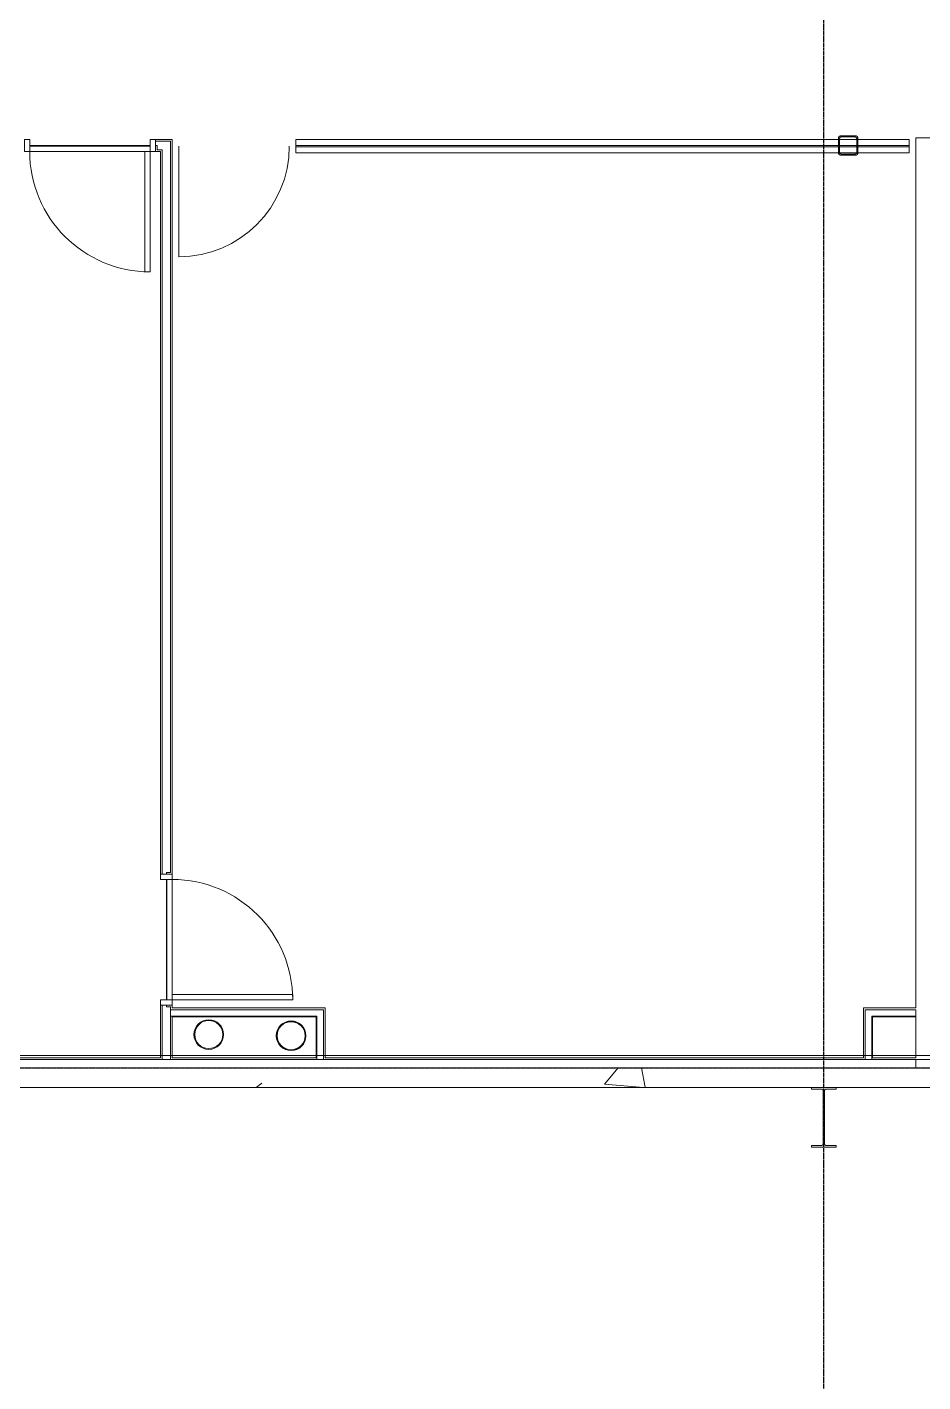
# Model space of a CAD drawing. Header units: millimetres. Extents: x -677815 to 476396, y -125373 to 39000.
# Drawn here: x 245001 to 251845, y -2398 to 7950 of the extents above; entities that cross this region are included whole.
import ezdxf

# ---------------------------------------------------------------- set-up
doc = ezdxf.new("R2010")
doc.units = ezdxf.units.MM
doc.linetypes.add('Xref building Toll$0$Grid Line', pattern=[22.225, 12.7, -3.175, 3.175, -3.175])
for name, color, linetype, lineweight in [('AM_BOR', 4, 'Continuous', 25), ('Xref building Toll$0$A-DOOR', 31, 'Continuous', 9), ('Xref building Toll$0$A-DOOR-HDLN', 31, 'Continuous', 9), ('Xref building Toll$0$A-FLOR', 192, 'Continuous', 25), ('Xref building Toll$0$A-GLAZ-CURT', 52, 'Continuous', 9), ('Xref building Toll$0$A-GLAZ-CWMG', 51, 'Continuous', 9), ('Xref building Toll$0$A-WALL', 113, 'Continuous', 9), ('Xref building Toll$0$A-WALL-PATT', 111, 'Continuous', 9), ('Xref building Toll$0$P-PIPE', 3, 'Continuous', 9), ('Xref building Toll$0$S-COLS', 52, 'Continuous', 9)]:
    doc.layers.add(name, color=color, linetype=linetype, lineweight=lineweight)
doc.layers.add('Xref building Toll$0$S-GRID', color=8, linetype='Continuous')

# ---------------------------------------------------------------- blocks, each defined once
blk = doc.blocks.new('Xref building Toll$0$Toll Grids')
at = {"layer": 'Xref building Toll$0$S-GRID', "linetype": 'Xref building Toll$0$Grid Line'}
for p, q in [((251088, -125373.3), (251088, 36031.5)), ((-9195.8, 0), (280997.7, 0))]:
    blk.add_line(p, q, dxfattribs=at)
blk = doc.blocks.new('Xref building Toll$0$_SBA 1SWING SPDoor 01a - 920W x 2700H AD-1991720-MASTER GROUND FLOOR')
at = {"layer": 'Xref building Toll$0$A-DOOR'}
for p, q in [((460, 965), (420, 965)), ((420, 45), (420, 965)), ((460, 965), (460, 45)), ((-500, 45), (-500, 45)), ((-500, 45), (-500, -45)), ((-500, 45), (-460, 45)), ((-500, 45), (-460, 45)), ((-500, -45), (-500, 45)), ((-460, -45), (-460, 45)), ((-460, 45), (-460, 45)), ((-460, 45), (-460, -45)), ((460, 45), (420, 45)), ((460, 45), (460, -45)), ((500, 45), (460, 45)), ((460, 45), (460, 45)), ((460, 45), (500, 45)), ((460, -45), (460, 45)), ((500, -45), (500, 45)), ((500, 45), (500, 45)), ((500, 45), (500, -45)), ((-460, -45), (-500, -45)), ((-500, -45), (-500, -45)), ((-460, -45), (-500, -45)), ((-460, -45), (-460, -45)), ((460, -45), (500, -45)), ((460, -45), (460, -45)), ((500, -45), (460, -45)), ((500, -45), (500, -45))]:
    blk.add_line(p, q, dxfattribs=at)
blk.add_arc((460, 45), 920, 90, 180, dxfattribs=at)
at = {"layer": 'Xref building Toll$0$A-DOOR-HDLN'}
blk.add_line((-460, 45), (460, 45), dxfattribs=at)
blk = doc.blocks.new('Xref building Toll$0$DWP_Downpipe - 225mm-1378646-MASTER GROUND FLOOR')
at = {"layer": 'Xref building Toll$0$P-PIPE'}
for radius, start, end in [(113, 0, 180), (112, 0, 180), (107, 0, 180), (108, 360, 180), (113, 180, 360), (112, 180, 0), (107, 180, 360), (108, 180, 360)]:
    blk.add_arc((-34, -236), radius, start, end, dxfattribs=at)
blk = doc.blocks.new('Xref building Toll$0$Beca-34-S-SHS-Col_AU_NZ - 150x9_0 SHS-V250-MASTER GROUND FLOOR')
at = {"layer": 'Xref building Toll$0$S-COLS'}
for p, q in [((-75, 52.5), (-75, -52.5)), ((-66, -52.5), (-66, 52.5)), ((52.5, 75), (-52.5, 75)), ((-52.5, 66), (52.5, 66)), ((66, 52.5), (66, -52.5)), ((75, -52.5), (75, 52.5)), ((52.5, -66), (-52.5, -66)), ((-52.5, -75), (52.5, -75))]:
    blk.add_line(p, q, dxfattribs=at)
for centre, radius, start, end in [((-52.5, 52.5), 22.5, 90, 180), ((-52.5, 52.5), 13.5, 90, 180), ((52.5, 52.5), 22.5, 360, 90), ((52.5, 52.5), 13.5, 0, 90), ((-52.5, -52.5), 22.5, 180, 270), ((-52.5, -52.5), 13.5, 180, 270), ((52.5, -52.5), 22.5, 270, 0), ((52.5, -52.5), 13.5, 270, 0)]:
    blk.add_arc(centre, radius, start, end, dxfattribs=at)
blk = doc.blocks.new('Xref building Toll$0$UB-Universal Beam-Column - C1_5_460UB67-1338434-MASTER GROUND FLOOR')
at = {"layer": 'Xref building Toll$0$S-COLS', "lineweight": 18}
for p, q in [((95, 227), (-95, 227)), ((-95, 227), (-95, 214.3)), ((-95, 214.3), (-15.65, 214.3)), ((15.65, 214.3), (95, 214.3)), ((95, 214.3), (95, 227)), ((-4.25, 202.9), (-4.25, -202.9)), ((4.25, -202.9), (4.25, 202.9)), ((-15.65, -214.3), (-95, -214.3)), ((-95, -214.3), (-95, -227)), ((-95, -227), (95, -227)), ((95, -214.3), (15.65, -214.3)), ((95, -227), (95, -214.3))]:
    blk.add_line(p, q, dxfattribs=at)
at = {"layer": 'Xref building Toll$0$S-COLS'}
for p, q in [((-95, 227), (-95, 227)), ((-95, 214.3), (-95, 214.3)), ((95, 227), (95, 227)), ((95, 214.3), (95, 214.3)), ((-95, -214.3), (-95, -214.3)), ((-95, -227), (-95, -227)), ((95, -214.3), (95, -214.3)), ((95, -227), (95, -227))]:
    blk.add_line(p, q, dxfattribs=at)
at = {"layer": 'Xref building Toll$0$S-COLS', "lineweight": 18}
for centre, start, end in [((-15.65, 202.9), 0, 90), ((15.65, 202.9), 90, 180), ((-15.65, -202.9), 270, 0), ((15.65, -202.9), 180, 270)]:
    blk.add_arc(centre, 11.4, start, end, dxfattribs=at)
blk = doc.blocks.new('Xref building Toll$0$System Panel - _SBA Glazing Office-2119345-MASTER GROUND FLOOR')
at = {"layer": 'Xref building Toll$0$A-GLAZ-CURT'}
for p, q in [((2342.5, 5), (-2342.5, 5)), ((-2342.5, 5), (-2342.5, -5)), ((-2342.5, 5), (-2342.5, 5)), ((2342.5, -5), (2342.5, 5)), ((2342.5, 5), (2342.5, 5)), ((-2342.5, -5), (2342.5, -5)), ((-2342.5, -5), (-2342.5, -5)), ((2342.5, -5), (2342.5, -5))]:
    blk.add_line(p, q, dxfattribs=at)
blk = doc.blocks.new('Xref building Toll$0$Rectangular Mullion - _SBA 50 x 100mm Office-2119343-MASTER GROUND FLOOR')
at = {"layer": 'Xref building Toll$0$A-GLAZ-CWMG'}
for p, q in [((255055, 147104), (255055, 147004)), ((255055, 147004), (255055, 147104)), ((255055, 147104), (255055, 147104)), ((259740, 147104), (255055, 147104)), ((255055, 147104), (259740, 147104)), ((259740, 147104), (259740, 147104)), ((259740, 147104), (259740, 147004)), ((259740, 147004), (259740, 147104)), ((255055, 147004), (255055, 147004)), ((255055, 147004), (259740, 147004)), ((255055, 147004), (259740, 147004)), ((259740, 147004), (259740, 147004))]:
    blk.add_line(p, q, dxfattribs=at)
blk = doc.blocks.new('Xref building Toll$0$DOOR_CWall_SGlass 01 - DOOR_CWall_SGlass 01-2171239-MASTER GROUND FLOOR')
at = {"layer": 'Xref building Toll$0$A-DOOR'}
blk.add_line((-422.5, 0), (-422.5, -845), dxfattribs=at)
blk.add_arc((-422.5, 0), 845, 270, 0, dxfattribs=at)
blk = doc.blocks.new('Xref building Toll$0$_SBA 1SWING SPDoor 01a - 920W x 2700H AD-2240342-MASTER GROUND FLOOR')
at = {"layer": 'Xref building Toll$0$A-DOOR'}
for p, q in [((-500, -45), (-500, 45)), ((-460, 45), (-500, 45)), ((-500, 45), (-500, 45)), ((-460, 45), (-500, 45)), ((-500, 45), (-500, -45)), ((-460, 45), (-460, 45)), ((-460, 45), (-460, -45)), ((-460, -45), (-460, 45)), ((460, 45), (500, 45)), ((460, -45), (460, 45)), ((460, 45), (460, 45)), ((500, 45), (460, 45)), ((460, 45), (460, -45)), ((500, 45), (500, -45)), ((500, 45), (500, 45)), ((500, -45), (500, 45)), ((-500, -45), (-500, -45)), ((-500, -45), (-460, -45)), ((-500, -45), (-460, -45)), ((-460, -45), (-460, -45)), ((420, -45), (420, -965)), ((460, -45), (420, -45)), ((460, -965), (460, -45)), ((500, -45), (460, -45)), ((460, -45), (460, -45)), ((460, -45), (500, -45)), ((500, -45), (500, -45)), ((460, -965), (420, -965))]:
    blk.add_line(p, q, dxfattribs=at)
blk.add_arc((460, -45), 920, 180, 270, dxfattribs=at)
at = {"layer": 'Xref building Toll$0$A-DOOR-HDLN'}
blk.add_line((-460, -45), (460, -45), dxfattribs=at)
blk = doc.blocks.new('Xref building Toll$0$DWP_Downpipe - 225mm - OF-2305441-MASTER GROUND FLOOR')
at = {"layer": 'Xref building Toll$0$P-PIPE'}
for radius, start, end in [(113, 360, 180), (107, 0, 180), (113, 180, 360), (107, 180, 0)]:
    blk.add_arc((-34, 236), radius, start, end, dxfattribs=at)
blk = doc.blocks.new('Xref building Toll$0$building block 28092016')
at = {"layer": 'Xref building Toll$0$A-WALL-PATT', "lineweight": 9}
h = blk.add_hatch(dxfattribs=at)
h.set_pattern_fill('FP_1', color=256, style=0, pattern_type=2)
h.set_pattern_definition([(50, (714549.7, -811512), (3643.682, -318.78), [381, -4191]), (355, (714549.7, -811512), (-704.856, 3821.136), [304.8, -3352.8]), (100.451, (714853.3, -811538.5), (2938.852, 3502.332), [323.8, -3561.8]), (46.184, (714549.7, -810496), (5421.58, -840.856), [571.5, -6286.5]), (96.636, (715001.5, -810566), (4748.05, 4948.55), [485.7, -5342.7]), (351.184, (714549.7, -810496), (4748.1, 4948.51), [457.2, -5029.2]), (21, (715057.7, -810750), (3032.288, -2045.304), [381, -4191]), (326, (715057.7, -810750), (1236.04, 3683.76), [304.8, -3352.8]), (71.451, (715310.3, -810920.4), (4268.343, 1638.425), [323.8, -3561.8]), (37.5, (714549.7, -811512), (61.772, 1691.101), [167.64, -3144.52, 167.64, -3235.96, -3365.5]), (37.5, (714549.7, -811512), (61.772, 1691.101), [-6715.76, 167.64, -3197.86]), (7.5, (714549.7, -811512), (1336.393, 2003.611), [167.64, -1772.92, 167.64, -3068.32, -1282.7]), (7.5, (714549.7, -811512), (1336.393, 2003.611), [-5176.52, 167.64, -1115.06]), (327.5, (713416.8, -811512), (2711.818, -114.5786), [167.64, -1102.36, 167.64, -3794.76, -5257.8]), (327.5, (713416.8, -811512), (2711.818, -114.5786), [-5232.4, 167.64, -5090.16]), (317.5, (712908.8, -811512), (2962.586, 508.533), [167.64, -1483.36, 167.64, -2463.8, -3733.8]), (317.5, (712908.8, -811512), (2962.586, 508.533), [-4282.44, 167.64, -3566.16])])
h.paths.add_polyline_path([(992550, -671649), (992550, -671499), (943065, -671499), (943065, -671649), (992400, -671649)], flags=0)
at = {"layer": 'Xref building Toll$0$A-FLOR'}
for p, q in [((967571, -664453), (968491, -664453)), ((968491, -664458), (967571, -664458)), ((968615, -670059), (968615, -670979))]:
    blk.add_line(p, q, dxfattribs=at)
at = {"layer": 'Xref building Toll$0$A-WALL', "lineweight": 18}
for p, q in [((968660, -664408), (968531, -664408)), ((968531, -664408), (968531, -664498)), ((968660, -664498), (968660, -664408)), ((982002, -664394), (974340, -664394)), ((974340, -664394), (974340, -671041)), ((968531, -664498), (968570, -664498)), ((968570, -664498), (968570, -670019)), ((968660, -670019), (968660, -664498)), ((968570, -670019), (968660, -670019)), ((968570, -671019), (968570, -671422)), ((968660, -671019), (968570, -671019)), ((968660, -671041), (968660, -671019)), ((969828, -671041), (968660, -671041)), ((969828, -671422), (969828, -671041)), ((973942, -671041), (973942, -671422)), ((974340, -671041), (973942, -671041)), ((968660, -671422), (968660, -671109)), ((968660, -671109), (969760, -671109)), ((969760, -671109), (969760, -671422)), ((974010, -671422), (974010, -671109)), ((974010, -671109), (974340, -671109)), ((974340, -671109), (974340, -671422)), ((992644, -671405), (929492, -671405)), ((929492, -671434), (992615, -671434)), ((961140, -671499), (974340, -671499)), ((968570, -671422), (966160, -671422)), ((969760, -671422), (968660, -671422)), ((973942, -671422), (969828, -671422)), ((974340, -671422), (974010, -671422)), ((965333, -671649), (973543, -671649)), ((973733, -671649), (983443, -671649))]:
    blk.add_line(p, q, dxfattribs=at)
at = {"layer": 'Xref building Toll$0$A-WALL'}
for p, q in [((968531, -664421), (968647, -664421)), ((968544, -664453), (968531, -664453)), ((968544, -664453), (968544, -664485)), ((968647, -664485), (968647, -664421)), ((968544, -664485), (968583, -664485)), ((968583, -670019), (968583, -664485)), ((968647, -670006), (968647, -664485)), ((968615, -670006), (968615, -670019)), ((968615, -670006), (968647, -670006)), ((968583, -671435), (968583, -671019)), ((968615, -671019), (968615, -671032)), ((968647, -671032), (968615, -671032)), ((968647, -671435), (968647, -671032)), ((968647, -671054), (969815, -671054)), ((969815, -671054), (969815, -671435)), ((973955, -671054), (973955, -671435)), ((974340, -671054), (973955, -671054)), ((974340, -671109), (974340, -671054)), ((968647, -671104), (969765, -671104)), ((968660, -671104), (968660, -671109)), ((969765, -671104), (969765, -671435)), ((974005, -671104), (974005, -671435)), ((974340, -671104), (974005, -671104)), ((968583, -671435), (966147, -671435)), ((974340, -671435), (968647, -671435)), ((969760, -671422), (969765, -671422)), ((974005, -671422), (974010, -671422)), ((974340, -671499), (974340, -671435)), ((982120, -671499), (974340, -671499))]:
    blk.add_line(p, q, dxfattribs=at)
at = {"layer": 'Xref building Toll$0$A-DOOR'}
for name, p in [('Xref building Toll$0$_SBA 1SWING SPDoor 01a - 920W x 2700H AD-2240342-MASTER GROUND FLOOR', (968031, -664453)), ('Xref building Toll$0$DOOR_CWall_SGlass 01 - DOOR_CWall_SGlass 01-2171239-MASTER GROUND FLOOR', (969132, -664458))]:
    blk.add_blockref(name, p, dxfattribs=at)
at = {"layer": 'Xref building Toll$0$A-DOOR', "rotation": 270}
blk.add_blockref('Xref building Toll$0$_SBA 1SWING SPDoor 01a - 920W x 2700H AD-1991720-MASTER GROUND FLOOR', (968615, -670519), dxfattribs=at)
at = {"layer": 'Xref building Toll$0$A-GLAZ-CURT', "rotation": 180}
blk.add_blockref('Xref building Toll$0$System Panel - _SBA Glazing Office-2119345-MASTER GROUND FLOOR', (971947, -664458), dxfattribs=at)
at = {"layer": 'Xref building Toll$0$A-GLAZ-CWMG'}
blk.add_blockref('Xref building Toll$0$Rectangular Mullion - _SBA 50 x 100mm Office-2119343-MASTER GROUND FLOOR', (714550, -811512), dxfattribs=at)
at = {"layer": 'Xref building Toll$0$P-PIPE'}
blk.add_blockref('Xref building Toll$0$DWP_Downpipe - 225mm - OF-2305441-MASTER GROUND FLOOR', (968973, -671480), dxfattribs=at)
at = {"layer": 'Xref building Toll$0$P-PIPE', "rotation": 180}
blk.add_blockref('Xref building Toll$0$DWP_Downpipe - 225mm-1378646-MASTER GROUND FLOOR', (969534, -671489), dxfattribs=at)
at = {"layer": 'Xref building Toll$0$S-COLS', "rotation": 180}
blk.add_blockref('Xref building Toll$0$Beca-34-S-SHS-Col_AU_NZ - 150x9_0 SHS-V250-MASTER GROUND FLOOR', (973824, -664453), dxfattribs=at)
at = {"layer": 'Xref building Toll$0$S-COLS'}
blk.add_blockref('Xref building Toll$0$UB-Universal Beam-Column - C1_5_460UB67-1338434-MASTER GROUND FLOOR', (973638, -671876), dxfattribs=at)
blk = doc.blocks.new('Xref building Toll')
for name, p in [('Xref building Toll$0$Toll Grids', (0, 0)), ('Xref building Toll$0$building block 28092016', (-722550, 671499))]:
    blk.add_blockref(name, p)

msp = doc.modelspace()

# ---------------------------------------------------------------- block references
at = {"layer": 'AM_BOR'}
msp.add_blockref('Xref building Toll', (0, 0), dxfattribs=at)

doc.saveas('drawing.dxf')
